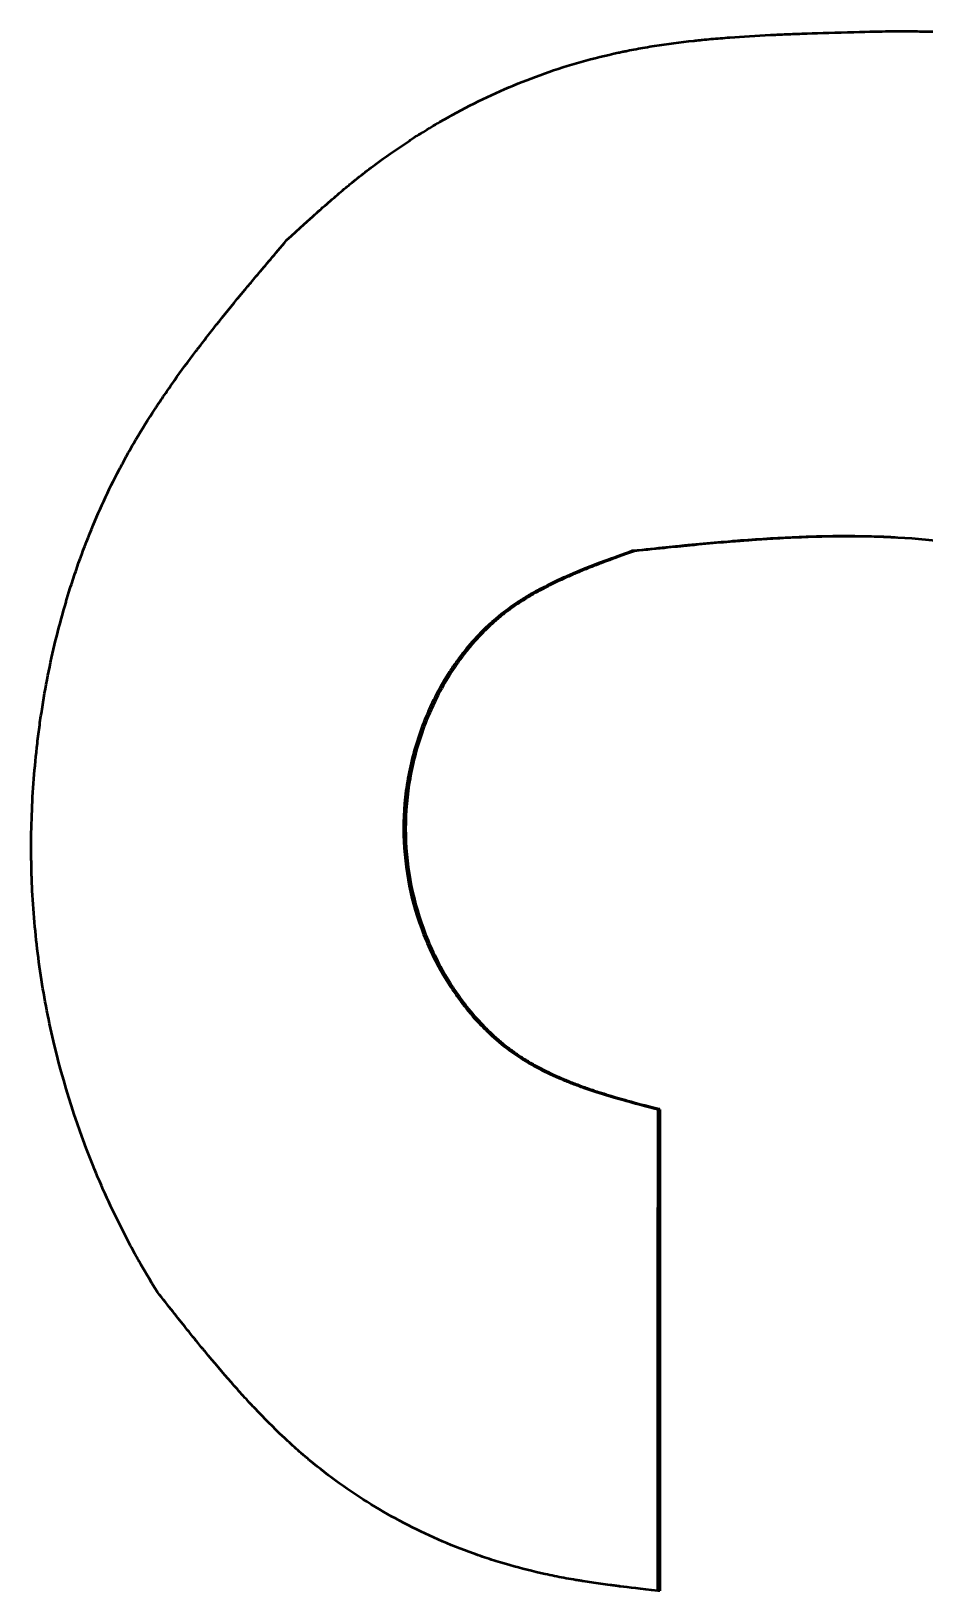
# Model space of a CAD drawing. Header units: millimetres. Extents: x 1510 to 10524, y 7125 to 13164.
# Drawn here: x 7915.764 to 7916.518, y 12629.515 to 12630.829 of the extents above; entities that cross this region are included whole.
import ezdxf

# ---------------------------------------------------------------- set-up
doc = ezdxf.new("R2010")
doc.units = ezdxf.units.MM
doc.header["$LTSCALE"] = 4
doc.layers.add('Visible (ISO)', color=7, linetype='Continuous', lineweight=50)

msp = doc.modelspace()

# ---------------------------------------------------------------- linework, layer by layer
at = {"layer": 'Visible (ISO)'}
for p, q in [((7916.2729, 12630.3912), (7916.2712, 12630.3913)), ((7916.2944, 12629.9207), (7916.2926, 12629.9207)), ((7916.2943, 12629.5149), (7916.2926, 12629.5149))]:
    msp.add_line(p, q, dxfattribs=at)
for centre, major_axis, ratio in [((7930.0137, 12629.6437), (0, -78.6783), 0.174396), ((7929.9579, 12629.6437), (0, -78.6683), 0.173686)]:
    msp.add_ellipse(centre, major_axis=major_axis, ratio=ratio, start_param=4.708869, end_param=4.714027, dxfattribs=at)
for points, knots in [([(7915.9798, 12630.6532), (7915.9911, 12630.6636), (7915.9991, 12630.6709), (7916.0039, 12630.6751), (7916.0041, 12630.6753), (7916.0046, 12630.6758), (7916.0056, 12630.6767), (7916.0066, 12630.6776), (7916.0082, 12630.679), (7916.0093, 12630.68), (7916.0126, 12630.6828), (7916.0147, 12630.6847), (7916.0208, 12630.69), (7916.0247, 12630.6933), (7916.0288, 12630.6968), (7916.0294, 12630.6973), (7916.0305, 12630.6982), (7916.0321, 12630.6995), (7916.0337, 12630.7008), (7916.0369, 12630.7034), (7916.0391, 12630.7052), (7916.0455, 12630.7103), (7916.0499, 12630.7136), (7916.063, 12630.7234), (7916.0718, 12630.7295), (7916.0818, 12630.7361), (7916.083, 12630.7369), (7916.0853, 12630.7385), (7916.0865, 12630.7392), (7916.09, 12630.7415), (7916.0924, 12630.7429), (7916.0995, 12630.7473), (7916.1042, 12630.7502), (7916.1185, 12630.7584), (7916.1281, 12630.7636), (7916.1573, 12630.7782), (7916.1771, 12630.7866), (7916.2073, 12630.7974), (7916.2177, 12630.8007), (7916.2384, 12630.8065), (7916.2489, 12630.8091), (7916.2608, 12630.8116), (7916.2619, 12630.8119), (7916.2644, 12630.8124), (7916.2656, 12630.8126), (7916.2694, 12630.8134), (7916.2719, 12630.8139), (7916.2795, 12630.8153), (7916.2847, 12630.8162), (7916.3006, 12630.8187), (7916.3117, 12630.8201), (7916.3234, 12630.8214), (7916.3237, 12630.8214), (7916.3248, 12630.8216), (7916.3269, 12630.8218), (7916.3291, 12630.822), (7916.3327, 12630.8224), (7916.3352, 12630.8226), (7916.3428, 12630.8233), (7916.3481, 12630.8237), (7916.3642, 12630.825), (7916.3756, 12630.8257), (7916.3878, 12630.8263), (7916.3878, 12630.8263), (7916.3883, 12630.8263), (7916.3891, 12630.8263), (7916.3899, 12630.8264), (7916.3913, 12630.8264), (7916.3922, 12630.8265), (7916.3952, 12630.8266), (7916.3973, 12630.8267), (7916.404, 12630.827), (7916.4089, 12630.8272), (7916.4252, 12630.8277), (7916.438, 12630.8281), (7916.4526, 12630.8286)], [0, 0, 0, 0, 0.0625, 0.0625, 0.063477, 0.063477, 0.066406, 0.070312, 0.070312, 0.078125, 0.078125, 0.09375, 0.09375, 0.125, 0.125, 0.128906, 0.128906, 0.132812, 0.140625, 0.140625, 0.15625, 0.15625, 0.1875, 0.1875, 0.25, 0.25, 0.257812, 0.257812, 0.265625, 0.265625, 0.28125, 0.28125, 0.3125, 0.3125, 0.375, 0.375, 0.5, 0.5, 0.5625, 0.5625, 0.625, 0.625, 0.632812, 0.632812, 0.640625, 0.640625, 0.65625, 0.65625, 0.6875, 0.6875, 0.75, 0.75, 0.751953, 0.751953, 0.757812, 0.765625, 0.765625, 0.78125, 0.78125, 0.8125, 0.8125, 0.875, 0.875, 0.875977, 0.875977, 0.878906, 0.882812, 0.882812, 0.890625, 0.890625, 0.90625, 0.90625, 0.9375, 0.9375, 1, 1, 1, 1]), ([(7916.4526, 12630.8286), (7916.467, 12630.8289), (7916.4777, 12630.8292), (7916.4847, 12630.8293), (7916.4849, 12630.8293), (7916.4854, 12630.8293), (7916.4858, 12630.8293), (7916.4862, 12630.8293), (7916.4865, 12630.8293), (7916.4869, 12630.8293), (7916.4876, 12630.8293), (7916.4884, 12630.8293), (7916.4891, 12630.8293), (7916.4905, 12630.8293), (7916.4919, 12630.8294), (7916.4934, 12630.8294), (7916.4962, 12630.8294), (7916.4989, 12630.8294), (7916.5016, 12630.8294), (7916.5069, 12630.8294), (7916.512, 12630.8293), (7916.5168, 12630.8292), (7916.5174, 12630.8292), (7916.5181, 12630.8292), (7916.5188, 12630.8292), (7916.5195, 12630.8292), (7916.5202, 12630.8291), (7916.5209, 12630.8291), (7916.5222, 12630.8291), (7916.5236, 12630.829), (7916.5249, 12630.829), (7916.5276, 12630.8289), (7916.5304, 12630.8288), (7916.5331, 12630.8286), (7916.5385, 12630.8284), (7916.5438, 12630.828), (7916.5492, 12630.8276), (7916.5599, 12630.8268), (7916.5705, 12630.8256), (7916.581, 12630.8242), (7916.5837, 12630.8238), (7916.5865, 12630.8234), (7916.5892, 12630.823), (7916.592, 12630.8226), (7916.5947, 12630.8222), (7916.5974, 12630.8217), (7916.6028, 12630.8208), (7916.6082, 12630.8198), (7916.6135, 12630.8188), (7916.6242, 12630.8167), (7916.6347, 12630.8143), (7916.6452, 12630.8116), (7916.666, 12630.8061), (7916.6863, 12630.7995), (7916.706, 12630.7916), (7916.7258, 12630.7838), (7916.7452, 12630.7745), (7916.764, 12630.764), (7916.7652, 12630.7634), (7916.7662, 12630.7628), (7916.7673, 12630.7622), (7916.7684, 12630.7616), (7916.7695, 12630.7609), (7916.7706, 12630.7603), (7916.7728, 12630.759), (7916.775, 12630.7577), (7916.7772, 12630.7564), (7916.7817, 12630.7538), (7916.7862, 12630.751), (7916.7907, 12630.7482), (7916.7998, 12630.7425), (7916.809, 12630.7364), (7916.8183, 12630.7299), (7916.8189, 12630.7295), (7916.8193, 12630.7292), (7916.8198, 12630.7288), (7916.8203, 12630.7285), (7916.8208, 12630.7281), (7916.8213, 12630.7278), (7916.8223, 12630.7271), (7916.8233, 12630.7264), (7916.8243, 12630.7256), (7916.8263, 12630.7242), (7916.8284, 12630.7227), (7916.8305, 12630.7213), (7916.8346, 12630.7183), (7916.8388, 12630.7152), (7916.8431, 12630.7119), (7916.8518, 12630.7055), (7916.8608, 12630.6986), (7916.8701, 12630.6912), (7916.8707, 12630.6908), (7916.8709, 12630.6906), (7916.8713, 12630.6903), (7916.8717, 12630.69), (7916.8721, 12630.6897), (7916.8725, 12630.6894), (7916.8733, 12630.6887), (7916.8741, 12630.6881), (7916.875, 12630.6874), (7916.8767, 12630.686), (7916.8784, 12630.6846), (7916.8803, 12630.6832), (7916.8839, 12630.6802), (7916.8879, 12630.6771), (7916.8921, 12630.6737), (7916.9005, 12630.6669), (7916.91, 12630.6591), (7916.9206, 12630.6504)], [0, 0, 0, 0, 0.0625, 0.0625, 0.0625, 0.064453, 0.064453, 0.064453, 0.066406, 0.066406, 0.066406, 0.070312, 0.070312, 0.070312, 0.078125, 0.078125, 0.078125, 0.09375, 0.09375, 0.09375, 0.125, 0.125, 0.125, 0.128906, 0.128906, 0.128906, 0.132812, 0.132812, 0.132812, 0.140625, 0.140625, 0.140625, 0.15625, 0.15625, 0.15625, 0.1875, 0.1875, 0.1875, 0.25, 0.25, 0.25, 0.265625, 0.265625, 0.265625, 0.28125, 0.28125, 0.28125, 0.3125, 0.3125, 0.3125, 0.375, 0.375, 0.375, 0.5, 0.5, 0.5, 0.625, 0.625, 0.625, 0.632812, 0.632812, 0.632812, 0.640625, 0.640625, 0.640625, 0.65625, 0.65625, 0.65625, 0.6875, 0.6875, 0.6875, 0.75, 0.75, 0.75, 0.753906, 0.753906, 0.753906, 0.757812, 0.757812, 0.757812, 0.765625, 0.765625, 0.765625, 0.78125, 0.78125, 0.78125, 0.8125, 0.8125, 0.8125, 0.875, 0.875, 0.875, 0.878906, 0.878906, 0.878906, 0.882812, 0.882812, 0.882812, 0.890625, 0.890625, 0.890625, 0.90625, 0.90625, 0.90625, 0.9375, 0.9375, 0.9375, 1, 1, 1, 1]), ([(7915.8708, 12629.7667), (7915.8644, 12629.7772), (7915.8593, 12629.7858), (7915.8555, 12629.7925), (7915.8553, 12629.7929), (7915.8549, 12629.7936), (7915.8546, 12629.7941), (7915.8543, 12629.7947), (7915.854, 12629.7952), (7915.8537, 12629.7958), (7915.8531, 12629.7969), (7915.8525, 12629.7979), (7915.8519, 12629.799), (7915.8507, 12629.8012), (7915.8495, 12629.8034), (7915.8483, 12629.8056), (7915.8459, 12629.81), (7915.8436, 12629.8145), (7915.8413, 12629.819), (7915.8322, 12629.8369), (7915.824, 12629.8551), (7915.8164, 12629.8738), (7915.8012, 12629.9112), (7915.7894, 12629.9497), (7915.7808, 12629.9891), (7915.7786, 12629.999), (7915.7767, 12630.0087), (7915.775, 12630.0186), (7915.7733, 12630.0285), (7915.7718, 12630.0384), (7915.7705, 12630.0484), (7915.7679, 12630.0683), (7915.7662, 12630.0884), (7915.7652, 12630.1087), (7915.765, 12630.1137), (7915.7648, 12630.1187), (7915.7647, 12630.1237), (7915.7646, 12630.1287), (7915.7645, 12630.1337), (7915.7645, 12630.1388), (7915.7644, 12630.1488), (7915.7646, 12630.1589), (7915.765, 12630.1689), (7915.7657, 12630.189), (7915.7673, 12630.2092), (7915.7697, 12630.2294), (7915.7702, 12630.2344), (7915.7709, 12630.2397), (7915.7716, 12630.2448), (7915.7723, 12630.2499), (7915.7731, 12630.2549), (7915.7739, 12630.26), (7915.7755, 12630.2701), (7915.7773, 12630.2801), (7915.7793, 12630.29), (7915.7833, 12630.3098), (7915.7882, 12630.3292), (7915.7938, 12630.3482), (7915.7941, 12630.3494), (7915.7945, 12630.3507), (7915.7949, 12630.3519), (7915.7952, 12630.3532), (7915.7956, 12630.3544), (7915.796, 12630.3557), (7915.7967, 12630.3581), (7915.7975, 12630.3606), (7915.7983, 12630.363), (7915.7999, 12630.3679), (7915.8015, 12630.3728), (7915.8032, 12630.3776), (7915.8065, 12630.3872), (7915.81, 12630.3967), (7915.8138, 12630.406), (7915.8212, 12630.4246), (7915.8295, 12630.4425), (7915.8386, 12630.4597), (7915.8397, 12630.4619), (7915.8408, 12630.4639), (7915.8419, 12630.466), (7915.8431, 12630.4682), (7915.8442, 12630.4703), (7915.8454, 12630.4724), (7915.8478, 12630.4766), (7915.8502, 12630.4809), (7915.8528, 12630.4852), (7915.8578, 12630.4937), (7915.8632, 12630.5024), (7915.8689, 12630.5111), (7915.8693, 12630.5116), (7915.8696, 12630.5121), (7915.8699, 12630.5126), (7915.8702, 12630.513), (7915.8705, 12630.5135), (7915.8708, 12630.514), (7915.8715, 12630.515), (7915.8721, 12630.516), (7915.8728, 12630.5169), (7915.8741, 12630.5189), (7915.8754, 12630.5209), (7915.8768, 12630.5228), (7915.8795, 12630.5268), (7915.8823, 12630.5308), (7915.8852, 12630.5349), (7915.8909, 12630.543), (7915.8971, 12630.5514), (7915.9035, 12630.5599), (7915.9039, 12630.5604), (7915.9042, 12630.5608), (7915.9045, 12630.5612), (7915.9049, 12630.5616), (7915.9052, 12630.5621), (7915.9055, 12630.5625), (7915.9062, 12630.5634), (7915.9069, 12630.5643), (7915.9076, 12630.5652), (7915.909, 12630.567), (7915.9104, 12630.5688), (7915.9118, 12630.5707), (7915.9147, 12630.5744), (7915.9177, 12630.5782), (7915.9208, 12630.5821), (7915.927, 12630.59), (7915.9337, 12630.5982), (7915.9409, 12630.607), (7915.941, 12630.607), (7915.941, 12630.6071), (7915.941, 12630.6071), (7915.9413, 12630.6074), (7915.9418, 12630.608), (7915.9422, 12630.6085), (7915.9426, 12630.609), (7915.9431, 12630.6096), (7915.9436, 12630.6102), (7915.9446, 12630.6114), (7915.9457, 12630.6127), (7915.9469, 12630.6141), (7915.9493, 12630.617), (7915.9521, 12630.6204), (7915.9554, 12630.6242), (7915.9618, 12630.632), (7915.97, 12630.6416), (7915.9798, 12630.6532)], [0, 0, 0, 0, 0.03125, 0.03125, 0.03125, 0.033203, 0.033203, 0.033203, 0.035156, 0.035156, 0.035156, 0.039062, 0.039062, 0.039062, 0.046875, 0.046875, 0.046875, 0.0625, 0.0625, 0.0625, 0.125, 0.125, 0.125, 0.25, 0.25, 0.25, 0.28125, 0.28125, 0.28125, 0.3125, 0.3125, 0.3125, 0.375, 0.375, 0.375, 0.390625, 0.390625, 0.390625, 0.40625, 0.40625, 0.40625, 0.4375, 0.4375, 0.4375, 0.5, 0.5, 0.5, 0.515625, 0.515625, 0.515625, 0.53125, 0.53125, 0.53125, 0.5625, 0.5625, 0.5625, 0.625, 0.625, 0.625, 0.628906, 0.628906, 0.628906, 0.632812, 0.632812, 0.632812, 0.640625, 0.640625, 0.640625, 0.65625, 0.65625, 0.65625, 0.6875, 0.6875, 0.6875, 0.75, 0.75, 0.75, 0.757812, 0.757812, 0.757812, 0.765625, 0.765625, 0.765625, 0.78125, 0.78125, 0.78125, 0.8125, 0.8125, 0.8125, 0.814453, 0.814453, 0.814453, 0.816406, 0.816406, 0.816406, 0.820312, 0.820312, 0.820312, 0.828125, 0.828125, 0.828125, 0.84375, 0.84375, 0.84375, 0.875, 0.875, 0.875, 0.876953, 0.876953, 0.876953, 0.878906, 0.878906, 0.878906, 0.882812, 0.882812, 0.882812, 0.890625, 0.890625, 0.890625, 0.90625, 0.90625, 0.90625, 0.9375, 0.9375, 0.9375, 0.937744, 0.937744, 0.937744, 0.941406, 0.941406, 0.941406, 0.945312, 0.945312, 0.945312, 0.953125, 0.953125, 0.953125, 0.96875, 0.96875, 0.96875, 1, 1, 1, 1]), ([(7916.6437, 12630.3784), (7916.6237, 12630.3829), (7916.6084, 12630.3862), (7916.5978, 12630.3883), (7916.5975, 12630.3884), (7916.5967, 12630.3885), (7916.5962, 12630.3886), (7916.5957, 12630.3887), (7916.5952, 12630.3888), (7916.5946, 12630.3889), (7916.5936, 12630.3892), (7916.5926, 12630.3894), (7916.5915, 12630.3896), (7916.5895, 12630.39), (7916.5874, 12630.3904), (7916.5854, 12630.3908), (7916.5814, 12630.3915), (7916.5774, 12630.3923), (7916.5736, 12630.393), (7916.5659, 12630.3943), (7916.5586, 12630.3956), (7916.5517, 12630.3966), (7916.55, 12630.3969), (7916.5481, 12630.3971), (7916.5463, 12630.3974), (7916.5444, 12630.3977), (7916.5426, 12630.3979), (7916.5407, 12630.3981), (7916.537, 12630.3986), (7916.5333, 12630.3991), (7916.5296, 12630.3995), (7916.5221, 12630.4004), (7916.5144, 12630.4011), (7916.5067, 12630.4017), (7916.4912, 12630.4029), (7916.4753, 12630.4035), (7916.4589, 12630.4037), (7916.4584, 12630.4037), (7916.4581, 12630.4037), (7916.4576, 12630.4037), (7916.4572, 12630.4037), (7916.4568, 12630.4037), (7916.4563, 12630.4037), (7916.4555, 12630.4037), (7916.4546, 12630.4037), (7916.4537, 12630.4037), (7916.452, 12630.4037), (7916.4502, 12630.4037), (7916.4485, 12630.4037), (7916.4449, 12630.4037), (7916.4413, 12630.4037), (7916.4376, 12630.4036), (7916.4303, 12630.4035), (7916.4227, 12630.4033), (7916.4149, 12630.403), (7916.3993, 12630.4024), (7916.3828, 12630.4015), (7916.3653, 12630.4002), (7916.3647, 12630.4001), (7916.3644, 12630.4001), (7916.364, 12630.4001), (7916.3635, 12630.4), (7916.3631, 12630.4), (7916.3626, 12630.4), (7916.3618, 12630.3999), (7916.3609, 12630.3998), (7916.36, 12630.3998), (7916.3582, 12630.3996), (7916.3564, 12630.3995), (7916.3546, 12630.3993), (7916.3509, 12630.399), (7916.3471, 12630.3987), (7916.3432, 12630.3984), (7916.3353, 12630.3977), (7916.327, 12630.3969), (7916.3182, 12630.3961), (7916.3171, 12630.396), (7916.317, 12630.3959), (7916.3164, 12630.3959), (7916.3158, 12630.3958), (7916.3151, 12630.3958), (7916.3144, 12630.3957), (7916.313, 12630.3955), (7916.3115, 12630.3954), (7916.31, 12630.3952), (7916.3068, 12630.3949), (7916.3033, 12630.3946), (7916.2994, 12630.3942), (7916.2915, 12630.3934), (7916.2821, 12630.3924), (7916.2712, 12630.3913)], [0, 0, 0, 0, 0.125, 0.125, 0.125, 0.128906, 0.128906, 0.128906, 0.132812, 0.132812, 0.132812, 0.140625, 0.140625, 0.140625, 0.15625, 0.15625, 0.15625, 0.1875, 0.1875, 0.1875, 0.25, 0.25, 0.25, 0.265625, 0.265625, 0.265625, 0.28125, 0.28125, 0.28125, 0.3125, 0.3125, 0.3125, 0.375, 0.375, 0.375, 0.5, 0.5, 0.5, 0.503906, 0.503906, 0.503906, 0.507812, 0.507812, 0.507812, 0.515625, 0.515625, 0.515625, 0.53125, 0.53125, 0.53125, 0.5625, 0.5625, 0.5625, 0.625, 0.625, 0.625, 0.75, 0.75, 0.75, 0.753906, 0.753906, 0.753906, 0.757812, 0.757812, 0.757812, 0.765625, 0.765625, 0.765625, 0.78125, 0.78125, 0.78125, 0.8125, 0.8125, 0.8125, 0.875, 0.875, 0.875, 0.882812, 0.882812, 0.882812, 0.890625, 0.890625, 0.890625, 0.90625, 0.90625, 0.90625, 0.9375, 0.9375, 0.9375, 1, 1, 1, 1]), ([(7916.4939, 12630.4025), (7916.4899, 12630.4027), (7916.4859, 12630.4029), (7916.4818, 12630.4031), (7916.4758, 12630.4033), (7916.4698, 12630.4035), (7916.4636, 12630.4036), (7916.4626, 12630.4036), (7916.4615, 12630.4036), (7916.4606, 12630.4036), (7916.4601, 12630.4036), (7916.4598, 12630.4036), (7916.4594, 12630.4036), (7916.4589, 12630.4036), (7916.4585, 12630.4036), (7916.4581, 12630.4036), (7916.4572, 12630.4036), (7916.4564, 12630.4036), (7916.4555, 12630.4036), (7916.4538, 12630.4036), (7916.452, 12630.4036), (7916.4502, 12630.4036), (7916.4468, 12630.4036), (7916.4431, 12630.4036), (7916.4394, 12630.4035), (7916.432, 12630.4034), (7916.4242, 12630.4032), (7916.4167, 12630.4029), (7916.4089, 12630.4026), (7916.4008, 12630.4022), (7916.3926, 12630.4018), (7916.3884, 12630.4015), (7916.3842, 12630.4013), (7916.38, 12630.401), (7916.3773, 12630.4008), (7916.3747, 12630.4006), (7916.372, 12630.4004), (7916.3703, 12630.4003), (7916.3679, 12630.4001), (7916.367, 12630.4001), (7916.3665, 12630.4), (7916.3661, 12630.4), (7916.3657, 12630.4), (7916.3653, 12630.3999), (7916.3648, 12630.3999), (7916.3644, 12630.3999), (7916.3636, 12630.3998), (7916.3627, 12630.3997), (7916.3617, 12630.3997), (7916.3601, 12630.3995), (7916.3583, 12630.3994), (7916.3563, 12630.3992), (7916.3529, 12630.3989), (7916.3491, 12630.3986), (7916.3449, 12630.3983), (7916.3377, 12630.3976), (7916.3292, 12630.3969), (7916.32, 12630.396), (7916.3189, 12630.3959), (7916.3188, 12630.3958), (7916.3181, 12630.3958), (7916.3175, 12630.3957), (7916.3168, 12630.3957), (7916.3161, 12630.3956), (7916.3148, 12630.3955), (7916.3133, 12630.3953), (7916.3117, 12630.3952), (7916.3085, 12630.3948), (7916.305, 12630.3945), (7916.3011, 12630.3941), (7916.2928, 12630.3932), (7916.283, 12630.3922), (7916.2729, 12630.3912)], [0.4138875, 0.4138875, 0.4138875, 0.4138875, 0.4455582, 0.4455582, 0.4455582, 0.4926052, 0.4926052, 0.4926052, 0.5, 0.5, 0.5, 0.5046148, 0.5046148, 0.5046148, 0.5091097, 0.5091097, 0.5091097, 0.5177978, 0.5177978, 0.5177978, 0.5342619, 0.5342619, 0.5342619, 0.5650487, 0.5650487, 0.5650487, 0.6251352, 0.6251352, 0.6251352, 0.6875676, 0.6875676, 0.6875676, 0.7187838, 0.7187838, 0.7187838, 0.7380516, 0.7380516, 0.7380516, 0.75, 0.75, 0.75, 0.7566073, 0.7566073, 0.7566073, 0.7627621, 0.7627621, 0.7627621, 0.7740672, 0.7740672, 0.7740672, 0.7940098, 0.7940098, 0.7940098, 0.8280666, 0.8280666, 0.8280666, 0.8863961, 0.8863961, 0.8863961, 0.8932912, 0.8932912, 0.8932912, 0.9001513, 0.9001513, 0.9001513, 0.9138173, 0.9138173, 0.9138173, 0.9412769, 0.9412769, 0.9412769, 1, 1, 1, 1]), ([(7916.2712, 12630.3913), (7916.253, 12630.3848), (7916.2397, 12630.3798), (7916.2313, 12630.3765), (7916.231, 12630.3764), (7916.2304, 12630.3761), (7916.2299, 12630.3759), (7916.2295, 12630.3757), (7916.229, 12630.3756), (7916.2286, 12630.3754), (7916.2277, 12630.375), (7916.2268, 12630.3746), (7916.2259, 12630.3743), (7916.2241, 12630.3736), (7916.2224, 12630.3728), (7916.2207, 12630.3721), (7916.2173, 12630.3706), (7916.214, 12630.3692), (7916.2108, 12630.3677), (7916.2045, 12630.3648), (7916.1986, 12630.3619), (7916.1932, 12630.359), (7916.1928, 12630.3588), (7916.1924, 12630.3586), (7916.192, 12630.3584), (7916.1916, 12630.3582), (7916.1912, 12630.3579), (7916.1908, 12630.3577), (7916.19, 12630.3573), (7916.1892, 12630.3568), (7916.1884, 12630.3564), (7916.1868, 12630.3555), (7916.1852, 12630.3546), (7916.1837, 12630.3537), (7916.1806, 12630.3519), (7916.1777, 12630.35), (7916.1748, 12630.3481), (7916.169, 12630.3444), (7916.1637, 12630.3404), (7916.1587, 12630.3364), (7916.1574, 12630.3354), (7916.1561, 12630.3342), (7916.1548, 12630.3331), (7916.1535, 12630.332), (7916.1522, 12630.3309), (7916.1509, 12630.3297), (7916.1484, 12630.3274), (7916.1459, 12630.325), (7916.1435, 12630.3225), (7916.1386, 12630.3175), (7916.1339, 12630.3122), (7916.1294, 12630.3066), (7916.1283, 12630.3052), (7916.1272, 12630.3038), (7916.1262, 12630.3024), (7916.1251, 12630.301), (7916.1241, 12630.2996), (7916.1231, 12630.2982), (7916.121, 12630.2953), (7916.119, 12630.2924), (7916.1171, 12630.2894), (7916.1132, 12630.2834), (7916.1096, 12630.2772), (7916.1062, 12630.2707), (7916.1045, 12630.2675), (7916.1029, 12630.2643), (7916.1014, 12630.261), (7916.0999, 12630.2578), (7916.0985, 12630.2545), (7916.0971, 12630.2512), (7916.0943, 12630.2445), (7916.0919, 12630.2377), (7916.0897, 12630.2308), (7916.0853, 12630.2169), (7916.0823, 12630.2031), (7916.0804, 12630.189), (7916.0786, 12630.175), (7916.078, 12630.1607), (7916.0786, 12630.1463), (7916.0799, 12630.1176), (7916.0861, 12630.0898), (7916.0973, 12630.0631), (7916.1028, 12630.0498), (7916.1095, 12630.037), (7916.1173, 12630.025), (7916.1192, 12630.022), (7916.1213, 12630.0189), (7916.1234, 12630.016), (7916.1255, 12630.0131), (7916.1276, 12630.0102), (7916.1298, 12630.0075), (7916.1342, 12630.0019), (7916.1388, 12629.9966), (7916.1436, 12629.9916), (7916.146, 12629.9891), (7916.1486, 12629.9866), (7916.1512, 12629.9842), (7916.1537, 12629.9818), (7916.1563, 12629.9795), (7916.159, 12629.9773), (7916.1643, 12629.9729), (7916.1698, 12629.9688), (7916.1755, 12629.9651), (7916.1769, 12629.9641), (7916.1782, 12629.9633), (7916.1796, 12629.9625), (7916.181, 12629.9616), (7916.1824, 12629.9608), (7916.1838, 12629.9599), (7916.1867, 12629.9583), (7916.1896, 12629.9566), (7916.1926, 12629.955), (7916.1987, 12629.9518), (7916.2052, 12629.9488), (7916.212, 12629.946), (7916.2124, 12629.9458), (7916.2127, 12629.9457), (7916.213, 12629.9455), (7916.2134, 12629.9454), (7916.2138, 12629.9452), (7916.2141, 12629.9451), (7916.2148, 12629.9448), (7916.2156, 12629.9445), (7916.2163, 12629.9442), (7916.2178, 12629.9436), (7916.2193, 12629.943), (7916.2208, 12629.9424), (7916.2239, 12629.9412), (7916.227, 12629.9401), (7916.2303, 12629.9389), (7916.2369, 12629.9366), (7916.244, 12629.9343), (7916.2515, 12629.932), (7916.2525, 12629.9318), (7916.2526, 12629.9317), (7916.2532, 12629.9315), (7916.2538, 12629.9314), (7916.2544, 12629.9312), (7916.2551, 12629.931), (7916.2563, 12629.9306), (7916.2576, 12629.9303), (7916.2591, 12629.9298), (7916.2619, 12629.929), (7916.265, 12629.9282), (7916.2684, 12629.9272), (7916.2753, 12629.9253), (7916.2833, 12629.9232), (7916.2926, 12629.9207)], [0, 0, 0, 0, 0.0625, 0.0625, 0.0625, 0.064453, 0.064453, 0.064453, 0.066406, 0.066406, 0.066406, 0.070312, 0.070312, 0.070312, 0.078125, 0.078125, 0.078125, 0.09375, 0.09375, 0.09375, 0.125, 0.125, 0.125, 0.126953, 0.126953, 0.126953, 0.128906, 0.128906, 0.128906, 0.132812, 0.132812, 0.132812, 0.140625, 0.140625, 0.140625, 0.15625, 0.15625, 0.15625, 0.1875, 0.1875, 0.1875, 0.195312, 0.195312, 0.195312, 0.203125, 0.203125, 0.203125, 0.21875, 0.21875, 0.21875, 0.25, 0.25, 0.25, 0.257812, 0.257812, 0.257812, 0.265625, 0.265625, 0.265625, 0.28125, 0.28125, 0.28125, 0.3125, 0.3125, 0.3125, 0.328125, 0.328125, 0.328125, 0.34375, 0.34375, 0.34375, 0.375, 0.375, 0.375, 0.4375, 0.4375, 0.4375, 0.5, 0.5, 0.5, 0.625, 0.625, 0.625, 0.6875, 0.6875, 0.6875, 0.703125, 0.703125, 0.703125, 0.71875, 0.71875, 0.71875, 0.75, 0.75, 0.75, 0.765625, 0.765625, 0.765625, 0.78125, 0.78125, 0.78125, 0.8125, 0.8125, 0.8125, 0.820312, 0.820312, 0.820312, 0.828125, 0.828125, 0.828125, 0.84375, 0.84375, 0.84375, 0.875, 0.875, 0.875, 0.876953, 0.876953, 0.876953, 0.878906, 0.878906, 0.878906, 0.882812, 0.882812, 0.882812, 0.890625, 0.890625, 0.890625, 0.90625, 0.90625, 0.90625, 0.9375, 0.9375, 0.9375, 0.941406, 0.941406, 0.941406, 0.945312, 0.945312, 0.945312, 0.953125, 0.953125, 0.953125, 0.96875, 0.96875, 0.96875, 1, 1, 1, 1]), ([(7916.2729, 12630.3912), (7916.2638, 12630.3879), (7916.256, 12630.3851), (7916.2493, 12630.3826), (7916.2431, 12630.3803), (7916.2379, 12630.3783), (7916.2338, 12630.3767), (7916.2335, 12630.3765), (7916.2333, 12630.3765), (7916.2323, 12630.3761), (7916.2316, 12630.3758), (7916.2309, 12630.3755), (7916.2303, 12630.3753), (7916.2293, 12630.3749), (7916.2285, 12630.3745), (7916.2276, 12630.3742), (7916.2255, 12630.3733), (7916.2239, 12630.3726), (7916.2224, 12630.372), (7916.2187, 12630.3704), (7916.2164, 12630.3694), (7916.2126, 12630.3676), (7916.2094, 12630.3662), (7916.2063, 12630.3647), (7916.2034, 12630.3633), (7916.2019, 12630.3626), (7916.2005, 12630.3618), (7916.1991, 12630.3611), (7916.1984, 12630.3607), (7916.1977, 12630.3604), (7916.197, 12630.36), (7916.1963, 12630.3597), (7916.1957, 12630.3594), (7916.1949, 12630.3589), (7916.1946, 12630.3588), (7916.1941, 12630.3585), (7916.1937, 12630.3583), (7916.1933, 12630.3581), (7916.1929, 12630.3578), (7916.1925, 12630.3576), (7916.1917, 12630.3572), (7916.1909, 12630.3567), (7916.1901, 12630.3563), (7916.1884, 12630.3554), (7916.1869, 12630.3545), (7916.1854, 12630.3536), (7916.1824, 12630.3518), (7916.1796, 12630.35), (7916.1765, 12630.3481), (7916.1737, 12630.3462), (7916.1709, 12630.3442), (7916.1682, 12630.3423), (7916.1655, 12630.3403), (7916.163, 12630.3384), (7916.1604, 12630.3363), (7916.1591, 12630.3353), (7916.1578, 12630.3341), (7916.1565, 12630.333), (7916.1552, 12630.3319), (7916.1539, 12630.3308), (7916.1527, 12630.3296), (7916.1501, 12630.3273), (7916.1477, 12630.3249), (7916.1452, 12630.3224), (7916.1427, 12630.3199), (7916.1404, 12630.3174), (7916.138, 12630.3147), (7916.1357, 12630.3121), (7916.1333, 12630.3092), (7916.1311, 12630.3065), (7916.13, 12630.3051), (7916.129, 12630.3038), (7916.1279, 12630.3023), (7916.1269, 12630.3009), (7916.1258, 12630.2995), (7916.1248, 12630.2981), (7916.1227, 12630.2952), (7916.1207, 12630.2923), (7916.1188, 12630.2893), (7916.1149, 12630.2833), (7916.1113, 12630.277), (7916.1079, 12630.2706), (7916.1063, 12630.2674), (7916.1047, 12630.2642), (7916.1032, 12630.261), (7916.1017, 12630.2577), (7916.1002, 12630.2544), (7916.0988, 12630.2511), (7916.0961, 12630.2444), (7916.0936, 12630.2376), (7916.0914, 12630.2307), (7916.0871, 12630.2169), (7916.084, 12630.2031), (7916.0822, 12630.189), (7916.0803, 12630.1749), (7916.0797, 12630.1606), (7916.0804, 12630.1463), (7916.0816, 12630.1175), (7916.0878, 12630.09), (7916.099, 12630.0631), (7916.1018, 12630.0564), (7916.1049, 12630.0498), (7916.1082, 12630.0435), (7916.1115, 12630.0371), (7916.1151, 12630.0311), (7916.119, 12630.0249), (7916.121, 12630.0219), (7916.123, 12630.0189), (7916.1251, 12630.016), (7916.1272, 12630.013), (7916.1293, 12630.0102), (7916.1315, 12630.0074), (7916.1359, 12630.0019), (7916.1404, 12629.9967), (7916.1454, 12629.9916), (7916.1478, 12629.989), (7916.1504, 12629.9865), (7916.1529, 12629.9842), (7916.1555, 12629.9818), (7916.1581, 12629.9795), (7916.1607, 12629.9773), (7916.1634, 12629.9751), (7916.1661, 12629.9729), (7916.1688, 12629.9709), (7916.1716, 12629.9689), (7916.1746, 12629.9668), (7916.1772, 12629.965), (7916.1786, 12629.9641), (7916.1799, 12629.9633), (7916.1813, 12629.9624), (7916.1827, 12629.9616), (7916.1841, 12629.9607), (7916.1855, 12629.9599), (7916.1884, 12629.9582), (7916.1914, 12629.9566), (7916.1944, 12629.955), (7916.1997, 12629.9522), (7916.2053, 12629.9495), (7916.2112, 12629.947), (7916.212, 12629.9466), (7916.213, 12629.9462), (7916.2137, 12629.9459), (7916.2141, 12629.9458), (7916.2144, 12629.9456), (7916.2148, 12629.9455), (7916.2151, 12629.9453), (7916.2155, 12629.9452), (7916.2159, 12629.945), (7916.2165, 12629.9448), (7916.2173, 12629.9445), (7916.218, 12629.9441), (7916.2195, 12629.9436), (7916.221, 12629.943), (7916.2225, 12629.9424), (7916.2256, 12629.9412), (7916.2289, 12629.94), (7916.2321, 12629.9389), (7916.2356, 12629.9376), (7916.2393, 12629.9364), (7916.2431, 12629.9352), (7916.2458, 12629.9343), (7916.2484, 12629.9335), (7916.2512, 12629.9326), (7916.2519, 12629.9324), (7916.2529, 12629.9321), (7916.2533, 12629.932), (7916.2541, 12629.9318), (7916.2543, 12629.9317), (7916.255, 12629.9315), (7916.2555, 12629.9313), (7916.2561, 12629.9312), (7916.2568, 12629.931), (7916.2579, 12629.9306), (7916.2593, 12629.9302), (7916.2608, 12629.9298), (7916.2634, 12629.9291), (7916.2665, 12629.9282), (7916.2701, 12629.9272), (7916.2771, 12629.9253), (7916.2859, 12629.9229), (7916.2944, 12629.9207)], [0, 0, 0, 0, 0.03125, 0.03125, 0.03125, 0.060547, 0.060547, 0.060547, 0.063075, 0.063075, 0.063075, 0.064916, 0.064916, 0.064916, 0.067695, 0.067695, 0.067695, 0.074848, 0.074848, 0.074848, 0.093736, 0.093736, 0.093736, 0.109375, 0.109375, 0.109375, 0.117187, 0.117187, 0.117187, 0.121094, 0.121094, 0.121094, 0.125, 0.125, 0.125, 0.126654, 0.126654, 0.126654, 0.128367, 0.128367, 0.128367, 0.131966, 0.131966, 0.131966, 0.139798, 0.139798, 0.139798, 0.156247, 0.156247, 0.156247, 0.171875, 0.171875, 0.171875, 0.1875, 0.1875, 0.1875, 0.195076, 0.195076, 0.195076, 0.202909, 0.202909, 0.202909, 0.21875, 0.21875, 0.21875, 0.234375, 0.234375, 0.234375, 0.25, 0.25, 0.25, 0.257952, 0.257952, 0.257952, 0.265747, 0.265747, 0.265747, 0.281251, 0.281251, 0.281251, 0.3125, 0.3125, 0.3125, 0.328266, 0.328266, 0.328266, 0.343835, 0.343835, 0.343835, 0.375, 0.375, 0.375, 0.437623, 0.437623, 0.437623, 0.5, 0.5, 0.5, 0.625, 0.625, 0.625, 0.65625, 0.65625, 0.65625, 0.6875, 0.6875, 0.6875, 0.703045, 0.703045, 0.703045, 0.718749, 0.718749, 0.718749, 0.75, 0.75, 0.75, 0.765534, 0.765534, 0.765534, 0.781251, 0.781251, 0.781251, 0.796875, 0.796875, 0.796875, 0.8125, 0.8125, 0.8125, 0.820585, 0.820585, 0.820585, 0.828363, 0.828363, 0.828363, 0.843756, 0.843756, 0.843756, 0.871094, 0.871094, 0.871094, 0.875, 0.875, 0.875, 0.877288, 0.877288, 0.877288, 0.879466, 0.879466, 0.879466, 0.883586, 0.883586, 0.883586, 0.891274, 0.891274, 0.891274, 0.906272, 0.906272, 0.906272, 0.923089, 0.923089, 0.923089, 0.934623, 0.934623, 0.934623, 0.9375, 0.9375, 0.9375, 0.943428, 0.943428, 0.943428, 0.948408, 0.948408, 0.948408, 0.956971, 0.956971, 0.956971, 0.971681, 0.971681, 0.971681, 1, 1, 1, 1]), ([(7916.2926, 12629.5149), (7916.2784, 12629.5165), (7916.268, 12629.5177), (7916.2612, 12629.5186), (7916.2609, 12629.5186), (7916.2604, 12629.5186), (7916.2601, 12629.5187), (7916.2597, 12629.5187), (7916.2594, 12629.5188), (7916.259, 12629.5188), (7916.2583, 12629.5189), (7916.2576, 12629.519), (7916.2569, 12629.5191), (7916.2554, 12629.5193), (7916.2541, 12629.5195), (7916.2527, 12629.5196), (7916.2499, 12629.52), (7916.2472, 12629.5204), (7916.2446, 12629.5207), (7916.2394, 12629.5215), (7916.2345, 12629.5222), (7916.2298, 12629.5229), (7916.2296, 12629.523), (7916.2292, 12629.523), (7916.2288, 12629.5231), (7916.2285, 12629.5231), (7916.2281, 12629.5232), (7916.2278, 12629.5233), (7916.2271, 12629.5234), (7916.2264, 12629.5235), (7916.2257, 12629.5236), (7916.2243, 12629.5238), (7916.223, 12629.5241), (7916.2216, 12629.5243), (7916.2189, 12629.5248), (7916.2162, 12629.5252), (7916.2135, 12629.5257), (7916.2081, 12629.5267), (7916.2029, 12629.5278), (7916.1977, 12629.5289), (7916.1874, 12629.5312), (7916.1774, 12629.5337), (7916.1679, 12629.5364), (7916.1667, 12629.5367), (7916.1653, 12629.5371), (7916.164, 12629.5375), (7916.1627, 12629.5379), (7916.1614, 12629.5383), (7916.1601, 12629.5387), (7916.1575, 12629.5395), (7916.155, 12629.5403), (7916.1524, 12629.5411), (7916.1473, 12629.5427), (7916.1422, 12629.5445), (7916.1372, 12629.5463), (7916.1271, 12629.5499), (7916.1172, 12629.5539), (7916.1075, 12629.5581), (7916.088, 12629.5667), (7916.0692, 12629.5765), (7916.051, 12629.5877), (7916.0327, 12629.5989), (7916.0155, 12629.6112), (7915.9993, 12629.6248), (7915.9982, 12629.6256), (7915.9974, 12629.6264), (7915.9964, 12629.6272), (7915.9955, 12629.628), (7915.9945, 12629.6288), (7915.9936, 12629.6296), (7915.9917, 12629.6312), (7915.9898, 12629.6329), (7915.9879, 12629.6346), (7915.9841, 12629.638), (7915.9803, 12629.6415), (7915.9764, 12629.6451), (7915.9687, 12629.6524), (7915.961, 12629.6602), (7915.9532, 12629.6684), (7915.9527, 12629.6689), (7915.9524, 12629.6693), (7915.952, 12629.6697), (7915.9516, 12629.6701), (7915.9512, 12629.6705), (7915.9508, 12629.671), (7915.9499, 12629.6718), (7915.9491, 12629.6727), (7915.9483, 12629.6736), (7915.9467, 12629.6754), (7915.945, 12629.6772), (7915.9433, 12629.679), (7915.94, 12629.6827), (7915.9365, 12629.6866), (7915.933, 12629.6906), (7915.926, 12629.6986), (7915.9186, 12629.7072), (7915.911, 12629.7165), (7915.9105, 12629.717), (7915.9105, 12629.7171), (7915.9103, 12629.7174), (7915.91, 12629.7177), (7915.9097, 12629.718), (7915.9095, 12629.7183), (7915.9089, 12629.719), (7915.9084, 12629.7196), (7915.9078, 12629.7203), (7915.9067, 12629.7218), (7915.9054, 12629.7233), (7915.9041, 12629.7249), (7915.9014, 12629.7282), (7915.8984, 12629.7319), (7915.8951, 12629.7361), (7915.8884, 12629.7445), (7915.8803, 12629.7547), (7915.8708, 12629.7667)], [0, 0, 0, 0, 0.0625, 0.0625, 0.0625, 0.0644531, 0.0644531, 0.0644531, 0.0664062, 0.0664062, 0.0664062, 0.0703125, 0.0703125, 0.0703125, 0.078125, 0.078125, 0.078125, 0.09375, 0.09375, 0.09375, 0.125, 0.125, 0.125, 0.1269531, 0.1269531, 0.1269531, 0.1289062, 0.1289062, 0.1289062, 0.1328125, 0.1328125, 0.1328125, 0.140625, 0.140625, 0.140625, 0.15625, 0.15625, 0.15625, 0.1875, 0.1875, 0.1875, 0.25, 0.25, 0.25, 0.2578125, 0.2578125, 0.2578125, 0.265625, 0.265625, 0.265625, 0.28125, 0.28125, 0.28125, 0.3125, 0.3125, 0.3125, 0.375, 0.375, 0.375, 0.5, 0.5, 0.5, 0.625, 0.625, 0.625, 0.6328125, 0.6328125, 0.6328125, 0.640625, 0.640625, 0.640625, 0.65625, 0.65625, 0.65625, 0.6875, 0.6875, 0.6875, 0.75, 0.75, 0.75, 0.7539062, 0.7539062, 0.7539062, 0.7578125, 0.7578125, 0.7578125, 0.765625, 0.765625, 0.765625, 0.78125, 0.78125, 0.78125, 0.8125, 0.8125, 0.8125, 0.875, 0.875, 0.875, 0.8789062, 0.8789062, 0.8789062, 0.8828125, 0.8828125, 0.8828125, 0.890625, 0.890625, 0.890625, 0.90625, 0.90625, 0.90625, 0.9375, 0.9375, 0.9375, 1, 1, 1, 1])]:
    msp.add_open_spline(points, degree=3, knots=knots, dxfattribs=at)

doc.saveas('drawing.dxf')
